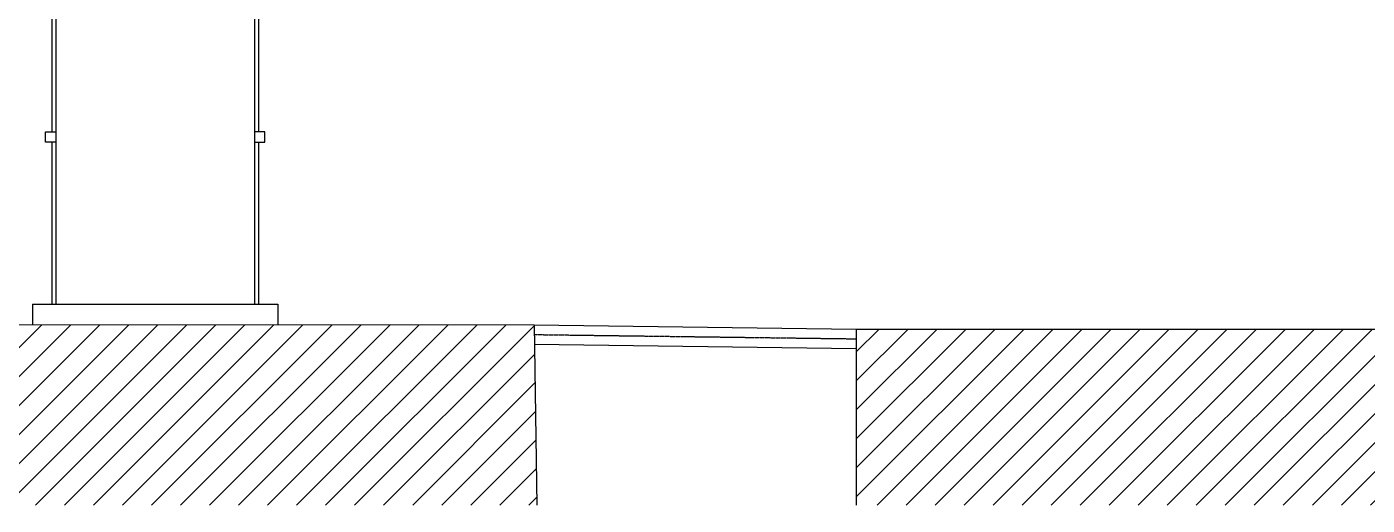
# Model space of a CAD drawing. Header units: millimetres. Extents: x -3782782348 to 131293, y -36553 to 57271.
# Drawn here: x 127145 to 129219, y -30561 to -29820 of the extents above; entities that cross this region are included whole.
import ezdxf

# ---------------------------------------------------------------- set-up
doc = ezdxf.new("R2010")
doc.units = ezdxf.units.MM
doc.header["$LTSCALE"] = 0.01
doc.linetypes.add('HIDDEN', pattern=[0.375, 0.25, -0.125])
for name, color, linetype in [('X_Esterno', 8, 'Continuous'), ('X_MURI', 8, 'Continuous'), ('X_Proiezini', 1, 'Continuous'), ('X_rilievo', 8, 'Continuous')]:
    doc.layers.add(name, color=color, linetype=linetype)

msp = doc.modelspace()

# ---------------------------------------------------------------- hatches: boundary and pattern name
at = {"layer": 'X_rilievo'}
h = msp.add_hatch(dxfattribs=at)
h.set_pattern_fill('ANSI31', color=256, scale=10, style=0)
h.set_pattern_definition([(45, (168537.75, -34486.58), (-22.45064, 22.45064), [])])
h.paths.add_polyline_path([(127934.2, -30560.7), (127929.8, -30281.5), (127099.9, -30281.2), (127099.8, -30560.7)])
h.paths.add_polyline_path([(130183.9, -30560.7), (130180, -30288.1), (128428.3, -30288.1), (128428.3, -30560.7)])

# ---------------------------------------------------------------- linework, layer by layer
at = {"layer": 'X_Esterno'}
for p, q in [((127183.9, -29734, 0), (127183.9, -29982.7, 0)), ((127189.9, -29734, 0), (127189.9, -30249.7, 0)), ((127497.3, -29727.1, 0), (127497.3, -30249.7, 0)), ((127503.3, -29727.1, 0), (127503.3, -29982.7, 0)), ((127183.9, -29998.7, 0), (127183.9, -30249.7, 0)), ((127503.3, -29998.7, 0), (127503.3, -30249.7, 0)), ((127153.9, -30249.7, 0), (127533.3, -30249.7, 0)), ((127153.9, -30249.7, 0), (127153.9, -30280.2, 0)), ((127533.3, -30249.7, 0), (127533.3, -30280.2, 0))]:
    msp.add_line(p, q, dxfattribs=at)
at = {"layer": 'X_Esterno', "elevation": 0}
for points in [[(127189.9, -29998.7), (127173.9, -29998.7), (127173.9, -29982.7), (127189.9, -29982.7)], [(127497.3, -29998.7), (127513.3, -29998.7), (127513.3, -29982.7), (127497.3, -29982.7)]]:
    msp.add_lwpolyline(points, close=True, dxfattribs=at)
at = {"layer": 'X_MURI', "ltscale": 2}
for q in [(130180, -30288.1, 0), (128428.3, -30560.7, 0)]:
    msp.add_line((128428.3, -30288.1, 0), q, dxfattribs=at)
at = {"layer": 'X_MURI', "ltscale": 2, "elevation": 0}
for points in [[(127099.8, -30560.7), (127099.9, -30281.2), (127929.8, -30281.5), (127934.3, -30560.7)], [(128428.3, -30288.1), (130180, -30288.1), (130183.9, -30560.7)]]:
    msp.add_lwpolyline(points, dxfattribs=at)
at = {"layer": 'X_Proiezini', "linetype": 'HIDDEN', "ltscale": 200}
msp.add_line((127929.6, -30296.5, 0), (128428.1, -30303.1, 0), dxfattribs=at)
at = {"layer": 'X_rilievo'}
for p, q in [((127929.8, -30281.5, 0), (128428.3, -30288.1, 0)), ((127929.8, -30281.5, 0), (128428.3, -30288.1, 0)), ((127930.3, -30311.5, 0), (128427.9, -30318.1, 0)), ((127930.3, -30311.5, 0), (128427.9, -30318.1, 0))]:
    msp.add_line(p, q, dxfattribs=at)

doc.saveas('drawing.dxf')
